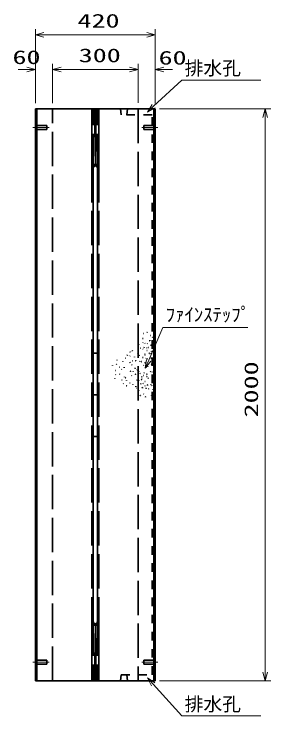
# Model space of a CAD drawing. Units: millimetres on the paper. Extents: x 0 to 841, y 0 to 594.
# Drawn here: x 385.3 to 430.3, y 283.9 to 406.7 of the extents above; entities that cross this region are included whole.
import ezdxf
from ezdxf.enums import TextEntityAlignment as Align

# ---------------------------------------------------------------- set-up
doc = ezdxf.new("R2010")
doc.units = ezdxf.units.MM
for name, pattern in [('DASHED', [7.5, 6, -1.5]), ('USER1', [18.5, 12, -1.5, 3.5, -1.5]), ('USER2', [3, 1.5, -1.5])]:
    doc.linetypes.add(name, pattern=pattern)
for name, color, linetype, lineweight in [('D-BMK（構造物基準線）', 2, 'USER1', 18), ('D-STR-DIM（寸法）', 7, 'Continuous', 13), ('D-STR-HTXT（WS-旗）', 7, 'Continuous', 13), ('D-STR-HTXT（旗上げ）', 7, 'Continuous', 13), ('D-STR（構造物WS）', 1, 'Continuous', 35), ('D-STR（構造物）', 1, 'Continuous', 35)]:
    doc.layers.add(name, color=color, linetype=linetype, lineweight=lineweight)
doc.styles.add('ＭＳ ゴシック', font='')
doc.styles.get('ＭＳ ゴシック').set_extended_font_data('MS Gothic')

# ---------------------------------------------------------------- blocks, each defined once
blk = doc.blocks.new('_Open30')
at = {"color": 7, "linetype": 'Continuous', "lineweight": 13}
for p, q in [((-1, 0.2679), (0, 0)), ((0, 0), (-1, -0.2679)), ((0, 0), (-1, 0))]:
    blk.add_line(p, q, dxfattribs=at)

msp = doc.modelspace()

# ---------------------------------------------------------------- linework, layer by layer
at = {"layer": 'D-BMK（構造物基準線）'}
for p, q in [((388.602, 386.846), (391.452, 386.846)), ((410.526, 386.846), (407.677, 386.846)), ((388.602, 293.346), (391.452, 293.346)), ((410.526, 293.346), (407.677, 293.346))]:
    msp.add_line(p, q, dxfattribs=at)
at = {"layer": 'D-STR-DIM（寸法）'}
for p, q in [((389.064, 397.993), (389.064, 404.043)), ((410.064, 398.023), (410.064, 404.043)), ((390.564, 403.043), (408.564, 403.043)), ((389.064, 391.096), (389.064, 397.993)), ((392.064, 391.148), (392.064, 397.993)), ((392.064, 391.096), (392.064, 397.993)), ((407.064, 391.163), (407.064, 397.993)), ((407.064, 391.133), (407.064, 397.993)), ((410.064, 391.066), (410.064, 397.993)), ((387.564, 396.993), (386.064, 396.993)), ((393.564, 396.993), (395.064, 396.993)), ((393.564, 396.993), (405.564, 396.993)), ((405.564, 396.993), (404.064, 396.993)), ((411.564, 396.993), (413.064, 396.993)), ((410.814, 390.096), (430.318, 390.096)), ((429.318, 291.596), (429.318, 388.596)), ((410.814, 290.096), (430.318, 290.096))]:
    msp.add_line(p, q, dxfattribs=at)
at = {"layer": 'D-STR-HTXT（WS-旗）'}
for points in [[(428.518, 395.143), (414.73, 395.143), (409.772, 390.554)], [(428.518, 283.948), (414.73, 283.948), (409.682, 289.48)]]:
    msp.add_lwpolyline(points, dxfattribs=at)
at = {"layer": 'D-STR-HTXT（旗上げ）'}
msp.add_lwpolyline([(426.237, 351.884), (411.407, 351.884), (408.907, 346.134)], dxfattribs=at)
msp.add_lwpolyline([(426.237, 351.884), (411.407, 351.884), (408.907, 346.134)], dxfattribs=at)
at = {"layer": 'D-STR（構造物WS）', "linetype": 'USER2'}
for p, q in [((404.082, 389.046), (403.943, 390.096)), ((405.214, 390.096), (405.086, 389.046)), ((409.489, 389.046), (404.082, 389.046)), ((409.489, 291.146), (409.489, 389.046)), ((403.943, 290.096), (404.082, 291.146)), ((404.082, 291.146), (409.489, 291.146)), ((405.214, 290.096), (405.086, 291.146))]:
    msp.add_line(p, q, dxfattribs=at)
at = {"layer": 'D-STR（構造物）'}
for p, q in [((389.064, 290.096), (389.064, 390.096)), ((389.064, 390.096), (410.064, 390.096)), ((389.314, 390.096), (389.314, 290.096)), ((398.939, 379.748), (398.939, 390.096)), ((398.939, 379.748), (398.939, 390.096)), ((399.439, 390.096), (399.564, 380.123)), ((399.689, 390.096), (399.564, 380.123)), ((400.189, 379.748), (400.189, 390.096)), ((409.814, 390.096), (409.814, 290.096)), ((410.064, 390.096), (410.064, 290.096)), ((399.189, 379.748), (399.189, 300.445)), ((399.939, 379.748), (399.939, 300.445)), ((408.572, 351.003), (408.629, 351.051)), ((408.572, 351.003), (408.629, 351.051)), ((408.629, 351.051), (408.677, 350.994)), ((408.629, 351.051), (408.677, 350.994)), ((407.832, 349.973), (407.885, 349.92)), ((407.832, 349.973), (407.885, 349.92)), ((407.885, 349.92), (407.938, 349.973)), ((407.885, 349.92), (407.938, 349.973)), ((407.946, 350.828), (408.019, 350.809)), ((407.946, 350.828), (408.019, 350.809)), ((409.147, 350.497), (409.222, 350.497)), ((409.147, 350.497), (409.222, 350.497)), ((409.495, 350.112), (409.548, 350.165)), ((409.495, 350.112), (409.548, 350.165)), ((409.548, 350.165), (409.601, 350.112)), ((409.548, 350.165), (409.601, 350.112)), ((407.178, 348.837), (407.171, 348.912)), ((407.178, 348.837), (407.171, 348.912)), ((407.925, 349.251), (407.86, 349.213)), ((407.925, 349.251), (407.86, 349.213)), ((408.312, 349.101), (408.238, 349.114)), ((408.312, 349.101), (408.238, 349.114)), ((408.651, 349.03), (408.677, 349.1)), ((408.651, 349.03), (408.677, 349.1)), ((409.131, 349.565), (409.058, 349.545)), ((409.131, 349.565), (409.058, 349.545)), ((409.111, 349.637), (409.131, 349.565)), ((409.111, 349.637), (409.131, 349.565)), ((409.248, 348.727), (409.261, 348.801)), ((409.248, 348.727), (409.261, 348.801)), ((409.261, 348.801), (409.335, 348.788)), ((409.261, 348.801), (409.335, 348.788)), ((409.443, 348.927), (409.504, 348.97)), ((409.443, 348.927), (409.504, 348.97)), ((409.504, 348.97), (409.547, 348.909)), ((409.504, 348.97), (409.547, 348.909)), ((400.189, 347.355), (398.939, 347.355)), ((400.189, 347.355), (398.939, 347.355)), ((405.633, 347.583), (405.58, 347.636)), ((405.633, 347.583), (405.58, 347.636)), ((405.633, 347.583), (405.686, 347.636)), ((405.633, 347.583), (405.686, 347.636)), ((406.049, 347.76), (406.011, 347.825)), ((406.049, 347.76), (406.011, 347.825)), ((407.014, 347.38), (406.956, 347.332)), ((407.014, 347.38), (406.956, 347.332)), ((407.466, 348.239), (407.396, 348.265)), ((407.466, 348.239), (407.396, 348.265)), ((407.879, 348.123), (407.911, 348.055)), ((407.879, 348.123), (407.911, 348.055)), ((408.096, 348.428), (408.034, 348.385)), ((408.096, 348.428), (408.034, 348.385)), ((408.096, 348.428), (408.139, 348.367)), ((408.096, 348.428), (408.139, 348.367)), ((408.529, 348.251), (408.591, 348.294)), ((408.529, 348.251), (408.591, 348.294)), ((408.638, 347.824), (408.563, 347.831)), ((408.638, 347.824), (408.563, 347.831)), ((408.591, 348.294), (408.634, 348.233)), ((408.591, 348.294), (408.634, 348.233)), ((408.86, 348.354), (408.928, 348.386)), ((408.86, 348.354), (408.928, 348.386)), ((408.982, 347.408), (408.933, 347.465)), ((408.982, 347.408), (408.933, 347.465)), ((409.093, 347.35), (409.031, 347.307)), ((409.093, 347.35), (409.031, 347.307)), ((409.136, 347.289), (409.093, 347.35)), ((409.136, 347.289), (409.093, 347.35)), ((409.375, 347.676), (409.413, 347.741)), ((409.375, 347.676), (409.413, 347.741)), ((409.413, 347.741), (409.478, 347.703)), ((409.413, 347.741), (409.478, 347.703)), ((403.408, 346.169), (403.333, 346.175)), ((403.408, 346.169), (403.333, 346.175)), ((404.851, 346.493), (404.926, 346.499)), ((404.851, 346.493), (404.926, 346.499)), ((405.16, 347), (405.18, 347.072)), ((405.16, 347), (405.18, 347.072)), ((405.608, 346.875), (405.673, 346.913)), ((405.608, 346.875), (405.673, 346.913)), ((406.424, 346.762), (406.399, 346.692)), ((406.424, 346.762), (406.399, 346.692)), ((406.675, 346.048), (406.644, 346.116)), ((406.675, 346.048), (406.644, 346.116)), ((407.199, 347.044), (407.26, 347.001)), ((407.199, 347.044), (407.26, 347.001)), ((407.26, 347.001), (407.217, 346.94)), ((407.26, 347.001), (407.217, 346.94)), ((407.842, 346.644), (407.916, 346.637)), ((407.842, 346.644), (407.916, 346.637)), ((408.206, 347.015), (408.281, 347.015)), ((408.206, 347.015), (408.281, 347.015)), ((408.225, 347.185), (408.212, 347.259)), ((408.225, 347.185), (408.212, 347.259)), ((408.45, 346.493), (408.378, 346.474)), ((408.45, 346.493), (408.378, 346.474)), ((408.612, 346.456), (408.674, 346.413)), ((408.612, 346.456), (408.674, 346.413)), ((408.674, 346.413), (408.631, 346.351)), ((408.674, 346.413), (408.631, 346.351)), ((409.294, 346.5), (409.367, 346.513)), ((409.294, 346.5), (409.367, 346.513)), ((409.384, 347.298), (409.31, 347.311)), ((409.384, 347.298), (409.31, 347.311)), ((409.367, 346.513), (409.38, 346.439)), ((409.367, 346.513), (409.38, 346.439)), ((409.371, 347.224), (409.384, 347.298)), ((409.371, 347.224), (409.384, 347.298)), ((402.567, 345.256), (402.548, 345.183)), ((402.567, 345.256), (402.548, 345.183)), ((403.25, 345.479), (403.193, 345.431)), ((403.25, 345.479), (403.193, 345.431)), ((403.299, 345.422), (403.25, 345.479)), ((403.299, 345.422), (403.25, 345.479)), ((403.843, 344.925), (403.768, 344.925)), ((403.843, 344.925), (403.768, 344.925)), ((404.372, 345.878), (404.379, 345.953)), ((404.372, 345.878), (404.379, 345.953)), ((404.591, 344.841), (404.622, 344.909)), ((404.591, 344.841), (404.622, 344.909)), ((405.627, 345.786), (405.658, 345.718)), ((405.627, 345.786), (405.658, 345.718)), ((405.901, 345.288), (405.959, 345.337)), ((405.901, 345.288), (405.959, 345.337)), ((405.959, 345.337), (406.007, 345.279)), ((405.959, 345.337), (406.007, 345.279)), ((406.116, 346.026), (406.041, 346.033)), ((406.116, 346.026), (406.041, 346.033)), ((406.675, 346.048), (406.607, 346.016)), ((406.675, 346.048), (406.607, 346.016)), ((407.363, 345.942), (407.315, 346)), ((407.363, 345.942), (407.315, 346)), ((407.615, 345.903), (407.55, 345.866)), ((407.615, 345.903), (407.55, 345.866)), ((407.578, 345.968), (407.615, 345.903)), ((407.578, 345.968), (407.615, 345.903)), ((408.056, 345.296), (408.018, 345.231)), ((408.056, 345.296), (408.018, 345.231)), ((408.219, 345.677), (408.292, 345.696)), ((408.219, 345.677), (408.292, 345.696)), ((408.292, 345.696), (408.273, 345.769)), ((408.292, 345.696), (408.273, 345.769)), ((408.479, 344.94), (408.466, 344.866)), ((408.479, 344.94), (408.466, 344.866)), ((408.733, 345.13), (408.672, 345.087)), ((408.733, 345.13), (408.672, 345.087)), ((408.733, 345.13), (408.776, 345.068)), ((408.733, 345.13), (408.776, 345.068)), ((409.423, 345.445), (409.349, 345.432)), ((409.423, 345.445), (409.349, 345.432)), ((409.436, 345.371), (409.423, 345.445)), ((409.436, 345.371), (409.423, 345.445)), ((409.665, 345.275), (409.604, 345.318)), ((409.665, 345.275), (409.604, 345.318)), ((409.622, 345.213), (409.665, 345.275)), ((409.622, 345.213), (409.665, 345.275)), ((403.02, 344.379), (403.095, 344.379)), ((403.02, 344.379), (403.095, 344.379)), ((403.124, 343.662), (403.066, 343.614)), ((403.124, 343.662), (403.066, 343.614)), ((403.788, 343.674), (403.853, 343.711)), ((403.788, 343.674), (403.853, 343.711)), ((403.853, 343.711), (403.816, 343.776)), ((403.853, 343.711), (403.816, 343.776)), ((404.222, 344.54), (404.169, 344.593)), ((404.222, 344.54), (404.169, 344.593)), ((405.728, 344.237), (405.728, 344.162)), ((405.803, 344.237), (405.728, 344.237)), ((405.728, 344.237), (405.728, 344.162)), ((405.803, 344.237), (405.728, 344.237)), ((406.196, 344.11), (406.177, 344.182)), ((406.196, 344.11), (406.177, 344.182)), ((406.477, 344.782), (406.552, 344.782)), ((406.477, 344.782), (406.552, 344.782)), ((406.579, 343.717), (406.511, 343.686)), ((406.579, 343.717), (406.511, 343.686)), ((406.552, 344.782), (406.552, 344.707)), ((406.552, 344.782), (406.552, 344.707)), ((406.611, 343.649), (406.579, 343.717)), ((406.611, 343.649), (406.579, 343.717)), ((406.877, 344.451), (406.824, 344.398)), ((406.877, 344.451), (406.824, 344.398)), ((407.156, 344.215), (407.099, 344.167)), ((407.156, 344.215), (407.099, 344.167)), ((407.156, 344.215), (407.205, 344.158)), ((407.156, 344.215), (407.205, 344.158)), ((407.342, 343.88), (407.403, 343.837)), ((407.342, 343.88), (407.403, 343.837)), ((407.403, 343.837), (407.36, 343.775)), ((407.403, 343.837), (407.36, 343.775)), ((408.046, 343.887), (408.104, 343.935)), ((408.046, 343.887), (408.104, 343.935)), ((408.104, 343.935), (408.055, 343.992)), ((408.104, 343.935), (408.055, 343.992)), ((408.613, 343.702), (408.54, 343.721)), ((408.613, 343.702), (408.54, 343.721)), ((408.593, 343.629), (408.613, 343.702)), ((408.593, 343.629), (408.613, 343.702)), ((409.174, 344.142), (409.235, 344.185)), ((409.174, 344.142), (409.235, 344.185)), ((409.235, 344.185), (409.278, 344.124)), ((409.235, 344.185), (409.278, 344.124)), ((409.527, 344.133), (409.514, 344.059)), ((409.527, 344.133), (409.514, 344.059)), ((402.984, 343.024), (402.965, 342.951)), ((402.984, 343.024), (402.965, 342.951)), ((404.229, 342.714), (404.204, 342.643)), ((404.229, 342.714), (404.204, 342.643)), ((404.683, 343.178), (404.664, 343.251)), ((404.683, 343.178), (404.664, 343.251)), ((404.867, 343.091), (404.802, 343.053)), ((404.867, 343.091), (404.802, 343.053)), ((404.867, 343.091), (404.905, 343.026)), ((404.867, 343.091), (404.905, 343.026)), ((404.991, 342.622), (405.044, 342.675)), ((404.991, 342.622), (405.044, 342.675)), ((405.865, 343.467), (405.935, 343.441)), ((405.865, 343.467), (405.935, 343.441)), ((406.909, 342.7), (406.841, 342.669)), ((406.909, 342.7), (406.841, 342.669)), ((406.941, 342.632), (406.909, 342.7)), ((406.941, 342.632), (406.909, 342.7)), ((407.187, 342.598), (407.162, 342.528)), ((407.187, 342.598), (407.162, 342.528)), ((407.682, 342.801), (407.609, 342.781)), ((407.682, 342.801), (407.609, 342.781)), ((407.737, 343.249), (407.662, 343.249)), ((407.737, 343.249), (407.662, 343.249)), ((407.663, 342.873), (407.682, 342.801)), ((407.663, 342.873), (407.682, 342.801)), ((408.059, 343.472), (407.984, 343.479)), ((408.059, 343.472), (407.984, 343.479)), ((408.207, 342.426), (408.282, 342.426)), ((408.207, 342.426), (408.282, 342.426)), ((408.593, 343.328), (408.52, 343.309)), ((408.593, 343.328), (408.52, 343.309)), ((408.612, 343.256), (408.593, 343.328)), ((408.612, 343.256), (408.593, 343.328)), ((408.779, 342.971), (408.836, 343.019)), ((408.779, 342.971), (408.836, 343.019)), ((408.836, 343.019), (408.788, 343.076)), ((408.836, 343.019), (408.788, 343.076)), ((409.532, 342.936), (409.526, 342.862)), ((409.532, 342.936), (409.526, 342.862)), ((404.448, 342.068), (404.48, 342)), ((404.448, 342.068), (404.48, 342)), ((404.971, 341.643), (405.029, 341.691)), ((404.971, 341.643), (405.029, 341.691)), ((405.029, 341.691), (405.077, 341.634)), ((405.029, 341.691), (405.077, 341.634)), ((405.608, 342.13), (405.627, 342.202)), ((405.608, 342.13), (405.627, 342.202)), ((406.128, 341.968), (406.134, 341.893)), ((406.128, 341.968), (406.134, 341.893)), ((406.653, 341.596), (406.653, 341.521)), ((406.653, 341.596), (406.653, 341.521)), ((406.769, 341.303), (406.716, 341.25)), ((406.769, 341.303), (406.716, 341.25)), ((407.529, 342.048), (407.457, 342.068)), ((407.529, 342.048), (407.457, 342.068)), ((407.51, 341.976), (407.529, 342.048)), ((407.51, 341.976), (407.529, 342.048)), ((407.753, 341.365), (407.695, 341.317)), ((407.753, 341.365), (407.695, 341.317)), ((407.753, 341.365), (407.705, 341.423)), ((407.753, 341.365), (407.705, 341.423)), ((407.843, 341.29), (407.843, 341.365)), ((407.843, 341.29), (407.843, 341.365)), ((407.95, 342.1), (407.897, 342.153)), ((407.95, 342.1), (407.897, 342.153)), ((407.897, 342.047), (407.95, 342.1)), ((407.897, 342.047), (407.95, 342.1)), ((408.267, 341.647), (408.199, 341.678)), ((408.267, 341.647), (408.199, 341.678)), ((408.374, 341.289), (408.449, 341.283)), ((408.374, 341.289), (408.449, 341.283)), ((408.449, 341.283), (408.442, 341.208)), ((408.449, 341.283), (408.442, 341.208)), ((408.719, 341.818), (408.647, 341.837)), ((408.719, 341.818), (408.647, 341.837)), ((408.719, 341.818), (408.7, 341.745)), ((408.719, 341.818), (408.7, 341.745)), ((409.303, 341.816), (409.31, 341.89)), ((409.303, 341.816), (409.31, 341.89)), ((409.5, 341.663), (409.451, 341.72)), ((409.5, 341.663), (409.451, 341.72)), ((399.189, 340.096), (399.939, 340.096)), ((399.189, 340.096), (399.939, 340.096)), ((407.199, 340.772), (407.124, 340.772)), ((407.199, 340.772), (407.124, 340.772)), ((407.183, 339.993), (407.151, 339.925)), ((407.183, 339.993), (407.151, 339.925)), ((407.199, 340.847), (407.199, 340.772)), ((407.199, 340.847), (407.199, 340.772)), ((407.548, 340.01), (407.495, 340.063)), ((407.548, 340.01), (407.495, 340.063)), ((407.495, 339.957), (407.548, 340.01)), ((407.495, 339.957), (407.548, 340.01)), ((408.003, 340.269), (408.056, 340.216)), ((408.003, 340.269), (408.056, 340.216)), ((408.942, 341.135), (408.885, 341.087)), ((408.942, 341.135), (408.885, 341.087)), ((408.894, 341.192), (408.942, 341.135)), ((408.894, 341.192), (408.942, 341.135)), ((409.409, 339.931), (409.416, 340.006)), ((409.409, 339.931), (409.416, 340.006)), ((409.632, 340.978), (409.638, 341.052)), ((409.632, 340.978), (409.638, 341.052)), ((408.305, 339.794), (408.373, 339.763)), ((408.305, 339.794), (408.373, 339.763)), ((408.373, 339.763), (408.341, 339.695)), ((408.373, 339.763), (408.341, 339.695)), ((409.548, 339.73), (409.606, 339.779)), ((409.548, 339.73), (409.606, 339.779)), ((409.606, 339.779), (409.557, 339.836)), ((409.606, 339.779), (409.557, 339.836)), ((398.939, 332.837), (400.189, 332.837)), ((398.939, 332.837), (400.189, 332.837)), ((398.939, 300.445), (398.939, 290.096)), ((399.439, 290.096), (399.564, 300.07)), ((399.439, 290.096), (399.564, 300.07)), ((399.689, 290.096), (399.564, 300.07)), ((399.689, 290.096), (399.564, 300.07)), ((400.189, 300.445), (400.189, 290.096)), ((410.064, 290.096), (389.064, 290.096))]:
    msp.add_line(p, q, dxfattribs=at)
at = {"layer": 'D-STR（構造物）', "linetype": 'DASHED'}
for p, q in [((392.064, 290.096), (392.064, 390.096)), ((399.189, 379.748), (399.189, 390.096)), ((399.939, 379.748), (399.939, 390.096)), ((407.064, 390.096), (407.064, 290.096)), ((389.064, 387.196), (391.064, 387.196)), ((391.064, 386.496), (391.064, 387.196)), ((408.064, 386.496), (408.064, 387.196)), ((410.064, 387.196), (408.064, 387.196)), ((389.064, 386.496), (391.064, 386.496)), ((410.064, 386.496), (408.064, 386.496)), ((398.939, 379.748), (398.939, 300.445)), ((400.189, 379.748), (400.189, 300.445)), ((399.189, 300.445), (399.189, 290.096)), ((399.939, 300.445), (399.939, 290.096)), ((389.064, 293.696), (391.064, 293.696)), ((391.064, 293.696), (391.064, 292.996)), ((410.064, 293.696), (408.064, 293.696)), ((408.064, 293.696), (408.064, 292.996)), ((389.064, 292.996), (391.064, 292.996)), ((410.064, 292.996), (408.064, 292.996))]:
    msp.add_line(p, q, dxfattribs=at)
for centre, start, end in [((399.564, 379.748), 0, 180), ((399.564, 300.445), 180, 0)]:
    msp.add_arc(centre, 0.625, start, end, dxfattribs=at)
at = {"layer": 'D-STR（構造物）'}
for centre, start, end in [((399.564, 379.748), 0, 180), ((399.564, 300.445), 180, 0)]:
    msp.add_arc(centre, 0.375, start, end, dxfattribs=at)

# ---------------------------------------------------------------- block references
at = {"layer": 'D-STR-DIM（寸法）', "xscale": 1.5, "yscale": 1.5}
for p, rotation in [((389.064, 403.043), 180), ((392.064, 396.993), 180), ((392.064, 396.993), 180), ((410.064, 396.993), 180), ((429.318, 390.096), 90), ((429.318, 290.096), 270)]:
    msp.add_blockref('_Open30', p, dxfattribs=dict(at, rotation=rotation))
for p in [(410.064, 403.043), (389.064, 396.993), (407.064, 396.993), (407.064, 396.993)]:
    msp.add_blockref('_Open30', p, dxfattribs=at)
at = {"layer": 'D-STR-HTXT（WS-旗）', "xscale": 1.5, "yscale": 1.5}
for p, rotation in [((408.671, 389.535), 222.78711), ((408.671, 290.588), 132.37661)]:
    msp.add_blockref('_Open30', p, dxfattribs=dict(at, rotation=rotation))
at = {"layer": 'D-STR-HTXT（旗上げ）', "xscale": 1.5, "yscale": 1.5, "rotation": 246.50838}
msp.add_blockref('_Open30', (408.31, 344.758), dxfattribs=at)
msp.add_blockref('_Open30', (408.31, 344.758), dxfattribs=at)

# ---------------------------------------------------------------- texts
at = {"layer": 'D-STR-DIM（寸法）', "style": 'ＭＳ ゴシック', "width": 1.5}
for s, p in [('420', (396.439, 403.581)), ('60', (385.05, 397.211)), ('300', (396.647, 397.53)), ('60', (410.634, 397.117))]:
    msp.add_text(s, height=2.405, dxfattribs=at).set_placement(p, align=Align.BOTTOM_LEFT)
msp.add_text('2000', height=2.405, rotation=90, dxfattribs=at).set_placement((428.78, 336.138), align=Align.BOTTOM_LEFT)
at = {"layer": 'D-STR-HTXT（WS-旗）', "style": 'ＭＳ ゴシック'}
for p in [(415.21, 395.294), (415.21, 284.1)]:
    msp.add_text('排水孔', height=2.405, dxfattribs=at).set_placement(p, align=Align.BOTTOM_LEFT)
at = {"layer": 'D-STR-HTXT（旗上げ）', "style": 'ＭＳ ゴシック'}
msp.add_text('ﾌｧｲﾝｽﾃｯﾌﾟ', height=2.405, dxfattribs=at).set_placement((411.886, 352.21), align=Align.BOTTOM_LEFT)
msp.add_text('ﾌｧｲﾝｽﾃｯﾌﾟ', height=2.405, dxfattribs=at).set_placement((411.886, 352.21), align=Align.BOTTOM_LEFT)

doc.saveas('drawing.dxf')
